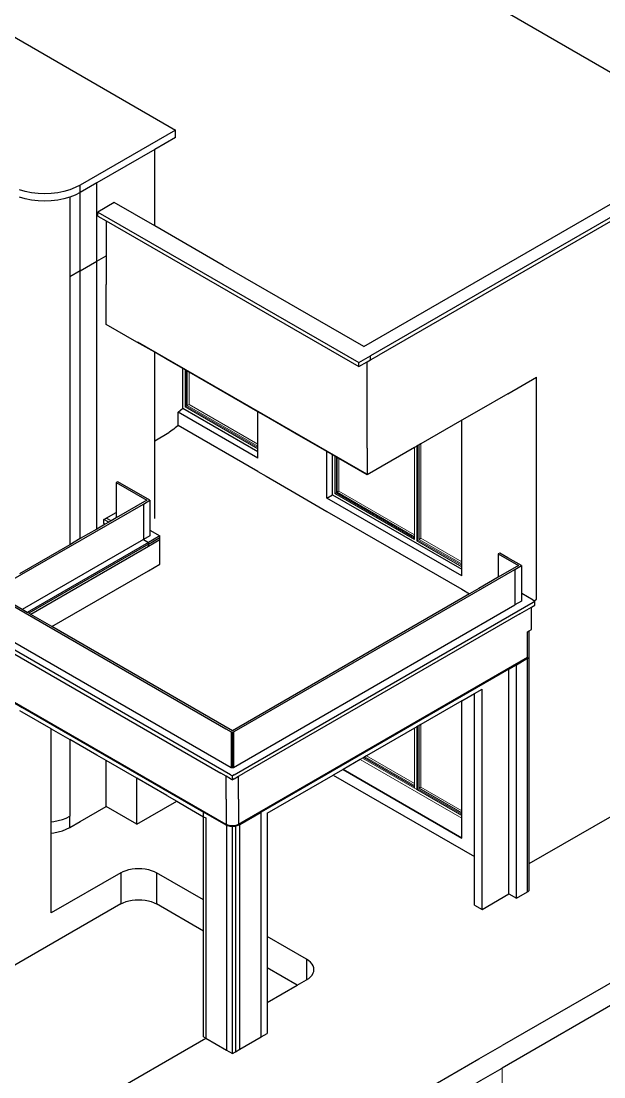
# Model space of a CAD drawing. Header units: metres. Extents: x 294 to 1101, y -498 to -355.
# Drawn here: x 924.25 to 931.4, y -406.78 to -393.82 of the extents above; entities that cross this region are included whole.
import ezdxf

# ---------------------------------------------------------------- set-up
doc = ezdxf.new("R2010")
doc.units = ezdxf.units.M
doc.linetypes.add('DASHDOT2', pattern=[0.5, 0.25, -0.125, 0, -0.125])
for name, color, linetype, lineweight in [('19-JARDINERIA', 80, 'Continuous', 0), ('roof', 16, 'DASHDOT2', 18), ('wall', 7, 'Continuous', 25)]:
    doc.layers.add(name, color=color, linetype=linetype, lineweight=lineweight)

msp = doc.modelspace()

# ---------------------------------------------------------------- linework, layer by layer
for p, q in [((922.866, -393.262), (926.145, -395.155)), ((930.242, -393.728), (931.873, -394.67)), ((933.988, -394.78), (928.535, -397.928)), ((933.988, -394.829), (928.637, -397.919)), ((926.145, -395.155), (924.974, -395.831)), ((926.145, -395.246), (926.145, -395.155)), ((926.145, -395.246), (925.888, -395.394)), ((928.453, -397.813), (932.885, -395.254)), ((925.888, -395.394), (925.179, -395.804)), ((925.888, -395.563), (925.888, -395.394)), ((925.888, -396.332), (925.888, -395.563)), ((925.179, -395.804), (924.975, -395.922)), ((925.179, -396.765), (925.179, -395.804)), ((924.3, -395.909), (924.227, -395.888)), ((924.376, -395.924), (924.3, -395.909)), ((924.456, -395.933), (924.376, -395.924)), ((924.537, -395.936), (924.456, -395.933)), ((924.617, -395.933), (924.537, -395.936)), ((924.697, -395.924), (924.617, -395.933)), ((924.773, -395.909), (924.697, -395.924)), ((924.846, -395.888), (924.773, -395.909)), ((924.913, -395.862), (924.846, -395.888)), ((924.913, -395.953), (924.846, -395.979)), ((924.974, -395.831), (924.913, -395.862)), ((924.974, -395.922), (924.913, -395.953)), ((924.974, -395.922), (924.974, -395.831)), ((924.975, -395.922), (924.974, -395.922)), ((924.975, -396.883), (924.975, -395.922)), ((924.3, -396), (924.228, -395.979)), ((924.376, -396.015), (924.3, -396)), ((924.456, -396.024), (924.376, -396.015)), ((924.537, -396.027), (924.456, -396.024)), ((924.617, -396.024), (924.537, -396.027)), ((924.697, -396.015), (924.617, -396.024)), ((924.773, -396), (924.697, -396.015)), ((924.845, -395.979), (924.773, -396)), ((924.845, -395.979), (924.845, -396.958)), ((924.846, -395.979), (924.845, -395.979)), ((925.392, -396.045), (925.191, -396.161)), ((925.888, -396.332), (925.392, -396.045)), ((925.191, -396.21), (925.191, -396.161)), ((925.191, -396.161), (928.394, -398.01)), ((925.191, -396.21), (925.293, -396.269)), ((925.293, -396.269), (925.293, -396.7)), ((925.293, -396.269), (928.394, -398.059)), ((926.729, -396.818), (925.888, -396.332)), ((925.179, -396.765), (925.293, -396.7)), ((925.293, -396.7), (925.293, -397.05)), ((924.975, -396.883), (925.179, -396.765)), ((925.179, -400.053), (925.179, -396.765)), ((928.453, -397.813), (926.729, -396.818)), ((924.975, -396.883), (924.845, -396.958)), ((924.845, -396.958), (924.845, -400.246)), ((924.975, -400.171), (924.975, -396.883)), ((925.293, -397.54), (925.293, -397.05)), ((925.669, -397.757), (925.293, -397.54)), ((925.888, -397.883), (925.669, -397.757)), ((925.676, -397.753), (928.488, -399.376)), ((925.888, -398.969), (925.888, -397.883)), ((926.062, -397.984), (925.888, -397.883)), ((926.232, -398.082), (926.062, -397.984)), ((928.394, -398.01), (928.535, -397.928)), ((928.394, -398.059), (928.495, -398.001)), ((928.394, -398.059), (928.394, -398.01)), ((928.495, -398.001), (928.535, -397.977)), ((928.495, -398.899), (928.495, -398.001)), ((928.535, -397.977), (928.637, -397.919)), ((928.535, -397.977), (928.535, -397.928)), ((926.232, -398.568), (926.232, -398.082)), ((926.26, -398.098), (926.232, -398.082)), ((926.274, -398.106), (926.26, -398.098)), ((926.288, -398.115), (926.274, -398.106)), ((926.31, -398.127), (926.288, -398.115)), ((927.154, -398.614), (926.31, -398.127)), ((930.222, -398.392), (930.575, -398.188)), ((930.575, -400.915), (930.575, -398.188)), ((930.222, -398.392), (929.868, -398.596)), ((926.177, -398.618), (926.175, -398.619)), ((927.154, -399.184), (926.175, -398.619)), ((926.175, -398.783), (926.175, -398.619)), ((926.232, -398.57), (926.232, -398.568)), ((926.232, -398.57), (927.154, -399.102)), ((927.154, -399.013), (927.154, -398.614)), ((927.254, -398.672), (927.154, -398.614)), ((927.607, -398.876), (927.254, -398.672)), ((929.868, -398.596), (929.656, -398.718)), ((926.156, -398.799), (926.139, -398.812)), ((926.172, -398.785), (926.156, -398.799)), ((926.175, -398.783), (926.172, -398.785)), ((927.154, -399.347), (926.175, -398.783)), ((926.175, -398.783), (926.175, -398.783)), ((926.175, -398.783), (926.175, -398.783)), ((926.175, -398.783), (926.175, -398.783)), ((929.656, -398.718), (929.154, -399.008)), ((929.656, -400.457), (929.656, -398.718)), ((925.888, -398.969), (926.062, -398.869)), ((926.068, -398.864), (926.062, -398.869)), ((926.086, -398.852), (926.068, -398.864)), ((926.104, -398.839), (926.086, -398.852)), ((926.122, -398.825), (926.104, -398.839)), ((926.139, -398.812), (926.122, -398.825)), ((928.001, -399.103), (927.607, -398.876)), ((928.495, -399.062), (928.495, -398.899)), ((925.888, -399.923), (925.888, -398.969)), ((927.154, -399.037), (927.154, -399.013)), ((927.154, -399.053), (927.154, -399.037)), ((927.154, -399.07), (927.154, -399.053)), ((927.154, -399.102), (927.154, -399.07)), ((929.076, -399.053), (928.495, -399.389)), ((928.495, -399.062), (928.495, -399.389)), ((929.104, -399.037), (929.076, -399.053)), ((929.119, -399.029), (929.104, -399.037)), ((929.133, -399.021), (929.119, -399.029)), ((929.154, -399.008), (929.133, -399.021)), ((927.154, -399.184), (927.154, -399.102)), ((928.001, -399.673), (928.001, -399.103)), ((928.072, -399.144), (928.001, -399.103)), ((928.072, -399.632), (928.072, -399.144)), ((928.1, -399.16), (928.072, -399.144)), ((928.114, -399.169), (928.1, -399.16)), ((928.128, -399.177), (928.114, -399.169)), ((928.149, -399.189), (928.128, -399.177)), ((928.495, -399.389), (928.149, -399.189)), ((927.154, -399.347), (927.254, -399.405)), ((927.254, -399.405), (927.607, -399.609)), ((925.434, -399.472), (925.416, -399.483)), ((925.416, -399.483), (925.792, -399.7)), ((925.416, -399.483), (925.416, -399.849)), ((925.829, -399.7), (925.434, -399.472)), ((925.792, -399.7), (925.416, -399.917)), ((925.749, -399.746), (925.829, -399.7)), ((925.829, -399.7), (925.829, -399.957)), ((927.607, -399.609), (928.001, -399.837)), ((928.001, -399.673), (928.072, -399.632)), ((929.656, -400.629), (928.001, -399.673)), ((928.072, -399.632), (929.656, -400.547)), ((923.885, -400.822), (925.749, -399.746)), ((925.749, -399.746), (925.749, -400.183)), ((928.001, -399.837), (929.656, -400.792)), ((925.265, -399.936), (925.293, -399.92)), ((925.265, -399.985), (925.265, -399.936)), ((925.323, -399.97), (925.265, -399.936)), ((925.323, -399.97), (925.281, -399.995)), ((925.293, -399.92), (925.416, -399.849)), ((925.352, -399.954), (925.293, -399.92)), ((925.352, -399.954), (925.323, -399.97)), ((925.416, -399.917), (925.352, -399.954)), ((925.416, -399.849), (925.416, -399.917)), ((925.829, -399.957), (925.829, -400.066)), ((930.484, -404.16), (937.735, -399.973)), ((925.179, -400.053), (924.975, -400.171)), ((925.281, -399.995), (925.179, -400.053)), ((925.281, -399.995), (925.265, -399.985)), ((925.829, -400.066), (925.951, -400.137)), ((925.829, -400.066), (925.829, -400.137)), ((925.829, -400.137), (924.263, -401.041)), ((925.81, -400.218), (924.324, -401.076)), ((924.975, -400.171), (924.845, -400.246)), ((925.749, -400.183), (925.81, -400.218)), ((925.951, -400.137), (925.81, -400.218)), ((925.81, -400.239), (925.951, -400.157)), ((925.951, -400.186), (925.81, -400.267)), ((925.81, -400.239), (925.81, -400.218)), ((925.951, -400.157), (925.951, -400.137)), ((925.951, -400.186), (925.951, -400.157)), ((925.951, -400.484), (925.951, -400.186)), ((924.845, -400.246), (924.228, -400.603)), ((925.81, -400.239), (924.342, -401.086)), ((925.81, -400.267), (924.367, -401.101)), ((925.81, -400.267), (925.81, -400.239)), ((930.123, -400.349), (930.104, -400.359)), ((930.104, -400.359), (930.352, -400.502)), ((930.104, -400.359), (930.104, -400.645)), ((930.222, -400.406), (930.123, -400.349)), ((925.81, -400.565), (925.951, -400.484)), ((929.656, -400.482), (929.656, -400.457)), ((929.656, -400.498), (929.656, -400.482)), ((930.389, -400.502), (930.222, -400.406)), ((924.625, -401.25), (925.81, -400.565)), ((926.921, -402.504), (930.309, -400.548)), ((929.656, -400.515), (929.656, -400.498)), ((929.656, -400.547), (929.656, -400.515)), ((929.656, -400.629), (929.656, -400.547)), ((930.352, -400.502), (930.104, -400.645)), ((930.309, -400.548), (930.389, -400.502)), ((930.309, -400.548), (930.309, -400.985)), ((930.389, -400.502), (930.389, -400.844)), ((930.104, -400.645), (929.868, -400.781)), ((923.861, -400.83), (926.761, -402.504)), ((924.263, -401.041), (923.885, -400.822)), ((929.753, -400.848), (926.841, -402.529)), ((929.656, -400.792), (929.753, -400.848)), ((929.868, -400.781), (929.753, -400.848)), ((930.392, -400.845), (930.389, -400.844)), ((930.389, -400.844), (930.389, -400.847)), ((930.389, -400.847), (930.392, -400.845)), ((930.389, -400.847), (930.389, -400.868)), ((930.389, -400.868), (930.389, -400.939)), ((930.533, -400.927), (930.392, -400.845)), ((926.862, -403.071), (930.533, -400.951)), ((930.37, -401.094), (930.512, -401.013)), ((930.512, -401.013), (930.533, -401.001)), ((930.512, -401.27), (930.512, -401.013)), ((930.533, -400.927), (930.544, -400.933)), ((930.533, -400.951), (930.554, -400.939)), ((930.533, -401.001), (930.554, -400.988)), ((930.544, -400.933), (930.575, -400.915)), ((930.544, -400.933), (930.551, -400.937)), ((930.551, -400.937), (930.554, -400.939)), ((930.554, -400.988), (930.554, -400.939)), ((924.324, -401.076), (924.263, -401.041)), ((924.342, -401.086), (924.324, -401.076)), ((924.367, -401.101), (924.342, -401.086)), ((924.625, -401.25), (924.367, -401.101)), ((930.37, -401.094), (926.982, -403.05)), ((926.82, -403.071), (923.703, -401.271)), ((926.841, -402.529), (924.625, -401.25)), ((930.512, -401.277), (930.512, -401.27)), ((923.796, -401.374), (926.7, -403.05)), ((930.464, -401.314), (930.484, -401.302)), ((930.464, -401.322), (930.464, -401.314)), ((930.464, -401.632), (930.464, -401.322)), ((930.484, -401.302), (930.512, -401.286)), ((930.484, -401.613), (930.484, -401.302)), ((930.512, -401.278), (930.512, -401.277)), ((930.512, -401.286), (930.512, -401.278)), ((930.464, -401.632), (926.917, -403.68)), ((930.327, -401.72), (930.464, -401.64)), ((930.464, -401.64), (930.464, -401.632)), ((930.464, -401.64), (930.47, -401.637)), ((930.464, -404.506), (930.464, -401.64)), ((930.47, -401.637), (930.475, -401.632)), ((930.475, -401.632), (930.479, -401.628)), ((930.482, -401.603), (930.479, -401.598)), ((930.479, -401.628), (930.482, -401.623)), ((930.483, -401.608), (930.482, -401.603)), ((930.482, -401.623), (930.483, -401.618)), ((930.484, -401.613), (930.483, -401.608)), ((930.483, -401.618), (930.484, -401.613)), ((930.484, -404.021), (930.484, -401.613)), ((930.234, -401.773), (927.195, -403.528)), ((930.234, -401.773), (930.327, -401.72)), ((930.234, -404.532), (930.234, -401.773)), ((930.327, -404.585), (930.327, -401.72)), ((926.765, -403.68), (923.796, -401.966)), ((929.812, -402.073), (929.905, -402.02)), ((929.905, -402.167), (929.905, -402.02)), ((923.976, -402.078), (924.263, -402.244)), ((929.656, -402.163), (929.154, -402.453)), ((929.656, -402.163), (929.812, -402.073)), ((929.656, -403.511), (929.656, -402.163)), ((929.812, -402.113), (929.812, -402.073)), ((929.812, -402.483), (929.812, -402.113)), ((929.905, -402.536), (929.905, -402.167)), ((924.263, -402.3), (924.234, -402.283)), ((924.263, -402.244), (926.488, -403.528)), ((924.617, -402.504), (924.263, -402.3)), ((924.617, -403.648), (924.617, -402.504)), ((924.617, -402.504), (924.845, -402.636)), ((926.761, -402.504), (926.827, -402.542)), ((926.827, -402.542), (926.829, -402.543)), ((926.827, -402.542), (926.827, -402.887)), ((926.829, -402.543), (926.831, -402.544)), ((926.831, -402.544), (926.833, -402.545)), ((926.833, -402.545), (926.836, -402.545)), ((926.836, -402.545), (926.838, -402.546)), ((926.838, -402.546), (926.841, -402.546)), ((926.841, -402.546), (926.844, -402.546)), ((926.841, -402.546), (926.841, -402.895)), ((926.844, -402.546), (926.846, -402.545)), ((926.846, -402.545), (926.849, -402.545)), ((926.849, -402.545), (926.851, -402.544)), ((926.851, -402.544), (926.853, -402.543)), ((926.853, -402.543), (926.855, -402.542)), ((926.855, -402.542), (926.921, -402.504)), ((926.855, -402.542), (926.855, -402.887)), ((929.076, -402.498), (928.489, -402.837)), ((929.104, -402.482), (929.076, -402.498)), ((929.119, -402.474), (929.104, -402.482)), ((929.133, -402.466), (929.119, -402.474)), ((929.154, -402.453), (929.133, -402.466)), ((929.812, -403.936), (929.812, -402.483)), ((929.905, -404.722), (929.905, -402.536)), ((924.845, -402.636), (924.845, -403.579)), ((924.975, -402.711), (924.845, -402.636)), ((925.179, -402.829), (924.975, -402.711)), ((925.293, -402.895), (925.179, -402.829)), ((925.293, -403.32), (925.293, -402.895)), ((925.669, -403.112), (925.293, -402.895)), ((926.827, -402.887), (926.827, -402.979)), ((926.841, -402.895), (926.841, -402.983)), ((926.855, -402.887), (926.855, -402.979)), ((928.34, -402.923), (928.199, -403.005)), ((928.411, -402.882), (928.34, -402.923)), ((928.439, -402.866), (928.411, -402.882)), ((928.454, -402.858), (928.439, -402.866)), ((928.468, -402.849), (928.454, -402.858)), ((928.489, -402.837), (928.468, -402.849)), ((926.765, -403.088), (926.7, -403.05)), ((926.765, -403.362), (926.765, -403.088)), ((926.82, -403.12), (926.765, -403.088)), ((926.82, -403.071), (926.841, -403.083)), ((926.862, -403.071), (926.841, -403.083)), ((926.841, -403.132), (926.841, -403.083)), ((926.862, -403.12), (926.917, -403.088)), ((926.917, -403.088), (926.982, -403.05)), ((926.917, -403.362), (926.917, -403.088)), ((927.267, -403.543), (928.079, -403.074)), ((928.199, -403.005), (928.079, -403.074)), ((928.079, -403.074), (929.812, -404.075)), ((928.199, -403.005), (929.656, -403.846)), ((929.656, -403.846), (928.199, -403.005)), ((925.669, -403.537), (925.669, -403.112)), ((926.037, -403.325), (925.669, -403.112)), ((926.82, -403.12), (926.841, -403.132)), ((926.862, -403.12), (926.841, -403.132)), ((925.293, -403.459), (925.293, -403.32)), ((926.037, -403.325), (926.158, -403.394)), ((924.975, -403.643), (925.293, -403.459)), ((925.669, -403.676), (925.293, -403.459)), ((925.669, -403.676), (926.158, -403.394)), ((926.158, -403.394), (926.292, -403.471)), ((926.292, -403.471), (926.488, -403.585)), ((926.765, -403.37), (926.765, -403.362)), ((926.765, -403.37), (926.765, -403.68)), ((926.917, -403.37), (926.917, -403.362)), ((926.917, -403.37), (926.917, -403.68)), ((924.755, -403.619), (924.802, -403.601)), ((924.802, -403.601), (924.845, -403.579)), ((924.845, -403.718), (924.845, -403.579)), ((925.669, -403.676), (925.669, -403.537)), ((926.488, -403.585), (926.488, -403.528)), ((926.765, -403.688), (926.488, -403.528)), ((926.488, -403.585), (926.514, -403.6)), ((926.488, -404.278), (926.488, -403.585)), ((926.514, -403.6), (926.514, -406.302)), ((926.934, -403.679), (927.195, -403.528)), ((927.195, -406.287), (927.195, -403.528)), ((927.267, -403.543), (927.267, -404.728)), ((929.656, -403.536), (929.656, -403.511)), ((929.656, -403.552), (929.656, -403.536)), ((929.656, -403.568), (929.656, -403.552)), ((929.656, -403.601), (929.656, -403.568)), ((929.656, -403.683), (929.656, -403.601)), ((924.617, -403.648), (924.65, -403.644)), ((924.617, -403.787), (924.617, -403.648)), ((924.65, -403.644), (924.704, -403.633)), ((924.704, -403.633), (924.755, -403.619)), ((924.802, -403.739), (924.845, -403.718)), ((924.845, -403.718), (924.975, -403.643)), ((926.765, -403.688), (926.765, -403.68)), ((926.776, -403.686), (926.765, -403.68)), ((926.77, -403.691), (926.765, -403.688)), ((926.77, -403.691), (926.77, -406.45)), ((926.776, -403.694), (926.77, -403.691)), ((926.787, -403.69), (926.776, -403.686)), ((926.787, -403.698), (926.776, -403.694)), ((926.8, -403.694), (926.787, -403.69)), ((926.8, -403.702), (926.787, -403.698)), ((926.813, -403.696), (926.8, -403.694)), ((926.813, -403.704), (926.8, -403.702)), ((926.827, -403.698), (926.813, -403.696)), ((926.827, -403.706), (926.813, -403.704)), ((926.841, -403.698), (926.827, -403.698)), ((926.841, -403.706), (926.827, -403.706)), ((926.855, -403.698), (926.841, -403.698)), ((926.855, -403.706), (926.841, -403.706)), ((926.841, -406.491), (926.841, -403.706)), ((926.869, -403.696), (926.855, -403.698)), ((926.869, -403.704), (926.855, -403.706)), ((926.882, -403.694), (926.869, -403.696)), ((926.879, -403.702), (926.869, -403.704)), ((926.879, -403.702), (926.879, -406.469)), ((926.882, -403.702), (926.879, -403.702)), ((926.895, -403.69), (926.882, -403.694)), ((926.895, -403.698), (926.882, -403.702)), ((926.906, -403.686), (926.895, -403.69)), ((926.906, -403.694), (926.895, -403.698)), ((926.917, -403.68), (926.906, -403.686)), ((926.917, -403.688), (926.906, -403.694)), ((926.917, -403.688), (926.934, -403.679)), ((926.917, -403.688), (926.917, -403.68)), ((926.934, -406.438), (926.934, -403.679)), ((929.656, -403.846), (929.656, -403.683)), ((924.617, -403.787), (924.65, -403.783)), ((924.617, -404.284), (924.617, -403.787)), ((924.65, -403.783), (924.704, -403.772)), ((924.704, -403.772), (924.755, -403.758)), ((924.755, -403.758), (924.802, -403.739)), ((929.812, -404.075), (929.812, -403.936)), ((929.812, -404.387), (929.812, -404.075)), ((930.479, -404.024), (930.484, -404.021)), ((930.484, -404.16), (930.484, -404.021)), ((925.502, -404.256), (925.536, -404.243)), ((925.536, -404.243), (925.572, -404.233)), ((925.572, -404.233), (925.611, -404.225)), ((925.611, -404.225), (925.65, -404.221)), ((925.65, -404.221), (925.691, -404.219)), ((925.691, -404.219), (925.731, -404.221)), ((925.731, -404.221), (925.771, -404.225)), ((925.771, -404.225), (925.81, -404.233)), ((925.81, -404.233), (925.846, -404.243)), ((925.846, -404.243), (925.88, -404.256)), ((930.479, -404.163), (930.484, -404.16)), ((930.484, -404.463), (930.484, -404.16)), ((925.471, -404.272), (924.617, -404.765)), ((924.617, -404.438), (924.617, -404.284)), ((925.471, -404.272), (925.502, -404.256)), ((925.471, -404.272), (925.471, -404.353)), ((925.471, -404.353), (925.471, -404.37)), ((925.471, -404.37), (925.471, -404.655)), ((925.88, -404.256), (925.91, -404.272)), ((925.91, -404.272), (925.91, -404.353)), ((926.488, -404.605), (925.91, -404.272)), ((925.91, -404.353), (925.91, -404.37)), ((925.91, -404.37), (925.91, -404.655)), ((926.488, -404.605), (926.488, -404.278)), ((924.617, -404.765), (924.617, -404.438)), ((929.812, -404.669), (929.812, -404.387)), ((930.327, -404.585), (930.464, -404.506)), ((930.464, -404.506), (930.47, -404.502)), ((930.47, -404.502), (930.475, -404.498)), ((930.475, -404.498), (930.479, -404.494)), ((930.479, -404.46), (930.484, -404.463)), ((930.482, -404.469), (930.479, -404.464)), ((930.479, -404.494), (930.482, -404.489)), ((930.483, -404.474), (930.482, -404.469)), ((930.482, -404.489), (930.483, -404.484)), ((930.484, -404.479), (930.483, -404.474)), ((930.483, -404.484), (930.484, -404.479)), ((930.484, -404.479), (930.484, -404.463)), ((925.471, -404.655), (925.502, -404.64)), ((925.502, -404.64), (925.536, -404.627)), ((925.536, -404.627), (925.572, -404.616)), ((925.572, -404.616), (925.611, -404.609)), ((925.611, -404.609), (925.65, -404.604)), ((925.65, -404.604), (925.691, -404.603)), ((925.691, -404.603), (925.731, -404.604)), ((925.731, -404.604), (925.771, -404.609)), ((925.771, -404.609), (925.81, -404.616)), ((925.81, -404.616), (925.846, -404.627)), ((925.846, -404.627), (925.88, -404.64)), ((925.88, -404.64), (925.91, -404.655)), ((926.488, -404.686), (926.488, -404.605)), ((929.905, -404.722), (930.234, -404.532)), ((930.234, -404.532), (930.327, -404.585)), ((925.471, -404.655), (922.271, -406.503)), ((926.488, -404.989), (925.91, -404.655)), ((926.488, -404.703), (926.488, -404.686)), ((926.488, -404.989), (926.488, -404.703)), ((927.267, -404.728), (927.267, -405.055)), ((929.812, -404.669), (929.905, -404.722)), ((926.488, -406.287), (926.488, -404.989)), ((927.751, -405.334), (927.267, -405.055)), ((927.267, -405.055), (927.267, -405.137)), ((927.267, -405.137), (927.267, -405.153)), ((927.267, -405.153), (927.267, -405.439)), ((927.778, -405.352), (927.751, -405.334)), ((927.751, -405.334), (927.751, -405.416)), ((927.751, -405.416), (927.751, -405.432)), ((927.801, -405.372), (927.778, -405.352)), ((927.819, -405.393), (927.801, -405.372)), ((927.832, -405.415), (927.819, -405.393)), ((927.84, -405.438), (927.832, -405.415)), ((931.99, -405.332), (930.151, -406.393)), ((927.638, -405.653), (927.267, -405.439)), ((927.267, -405.439), (927.267, -405.867)), ((927.751, -405.432), (927.751, -405.588)), ((927.778, -405.57), (927.801, -405.551)), ((927.801, -405.551), (927.819, -405.53)), ((927.819, -405.53), (927.83, -405.51)), ((927.83, -405.51), (927.832, -405.508)), ((927.832, -405.508), (927.834, -405.502)), ((927.834, -405.502), (927.84, -405.485)), ((927.842, -405.461), (927.84, -405.438)), ((927.84, -405.485), (927.842, -405.461)), ((927.267, -405.867), (927.638, -405.653)), ((927.638, -405.653), (927.751, -405.588)), ((927.751, -405.588), (927.778, -405.57)), ((931.99, -405.61), (930.151, -406.671)), ((927.267, -405.867), (927.267, -406.194)), ((927.267, -406.194), (927.267, -406.245)), ((924.439, -407.501), (926.514, -406.302)), ((926.488, -406.287), (926.514, -406.302)), ((926.514, -406.302), (926.77, -406.45)), ((926.934, -406.438), (927.195, -406.287)), ((927.195, -406.287), (927.267, -406.245)), ((926.77, -406.45), (926.797, -406.466)), ((926.879, -406.469), (926.934, -406.438)), ((929.868, -406.557), (930.151, -406.393)), ((926.117, -408.723), (929.868, -406.557)), ((926.797, -406.466), (926.841, -406.491)), ((926.841, -406.491), (926.879, -406.469)), ((929.868, -406.834), (930.151, -406.671))]:
    msp.add_line(p, q)
at = {"layer": '19-JARDINERIA', "color": 251}
for p, q in [((926.26, -398.098), (926.26, -398.554)), ((926.274, -398.106), (926.274, -398.546)), ((926.288, -398.115), (926.288, -398.538)), ((926.31, -398.525), (926.31, -398.127)), ((926.26, -398.554), (926.274, -398.546)), ((926.274, -398.546), (927.154, -399.053)), ((926.288, -398.538), (926.31, -398.525)), ((926.288, -398.538), (927.154, -399.037)), ((926.31, -398.525), (927.154, -399.013)), ((926.26, -398.554), (927.154, -399.07)), ((929.076, -400.123), (929.076, -399.053)), ((929.104, -400.196), (929.104, -399.037)), ((929.119, -400.188), (929.119, -399.029)), ((929.133, -399.021), (929.133, -400.18)), ((929.154, -399.008), (929.154, -400.167)), ((928.1, -399.16), (928.1, -399.616)), ((928.114, -399.169), (928.114, -399.608)), ((928.128, -399.177), (928.128, -399.6)), ((928.149, -399.189), (928.149, -399.588)), ((928.128, -399.6), (928.149, -399.588)), ((928.149, -399.588), (929.076, -400.123)), ((928.1, -399.616), (928.114, -399.608)), ((928.1, -399.616), (929.076, -400.18)), ((928.114, -399.608), (929.076, -400.163)), ((928.128, -399.6), (929.076, -400.147)), ((929.076, -400.147), (929.076, -400.123)), ((929.076, -400.163), (929.076, -400.147)), ((929.076, -400.18), (929.076, -400.163)), ((929.104, -400.196), (929.119, -400.188)), ((929.104, -400.196), (929.656, -400.515)), ((929.119, -400.188), (929.656, -400.498)), ((929.133, -400.18), (929.154, -400.167)), ((929.133, -400.18), (929.656, -400.482)), ((929.154, -400.167), (929.656, -400.457)), ((929.076, -403.176), (929.076, -402.498)), ((929.104, -403.25), (929.104, -402.482)), ((929.119, -403.242), (929.119, -402.474)), ((929.133, -402.466), (929.133, -403.233)), ((929.154, -403.221), (929.154, -402.453)), ((928.411, -402.882), (929.656, -403.601)), ((928.439, -402.866), (929.076, -403.233)), ((928.454, -402.858), (929.076, -403.217)), ((928.468, -402.849), (929.076, -403.201)), ((928.489, -402.837), (929.076, -403.176)), ((929.076, -403.201), (929.076, -403.176)), ((929.076, -403.217), (929.076, -403.201)), ((929.076, -403.233), (929.076, -403.217)), ((929.076, -403.233), (929.104, -403.25)), ((929.104, -403.25), (929.119, -403.242)), ((929.104, -403.25), (929.656, -403.568)), ((929.119, -403.242), (929.656, -403.552)), ((929.133, -403.233), (929.154, -403.221)), ((929.133, -403.233), (929.656, -403.536)), ((929.154, -403.221), (929.656, -403.511)), ((930.929, -406.222), (925.672, -409.257)), ((930.929, -406.222), (925.672, -409.257))]:
    msp.add_line(p, q, dxfattribs=at)
at = {"layer": 'roof'}
msp.add_line((930.151, -406.671), (930.151, -408.002), dxfattribs=at)
at = {"layer": 'wall'}
for p, q in [((926.177, -398.618), (926.232, -398.57)), ((926.855, -402.979), (930.309, -400.985)), ((930.389, -400.939), (930.309, -400.985)), ((923.861, -401.267), (926.827, -402.979))]:
    msp.add_line(p, q, dxfattribs=at)
msp.add_arc((926.841, -402.949), 0.0333, 244.3743, 295.6257, dxfattribs=at)

doc.saveas('drawing.dxf')
